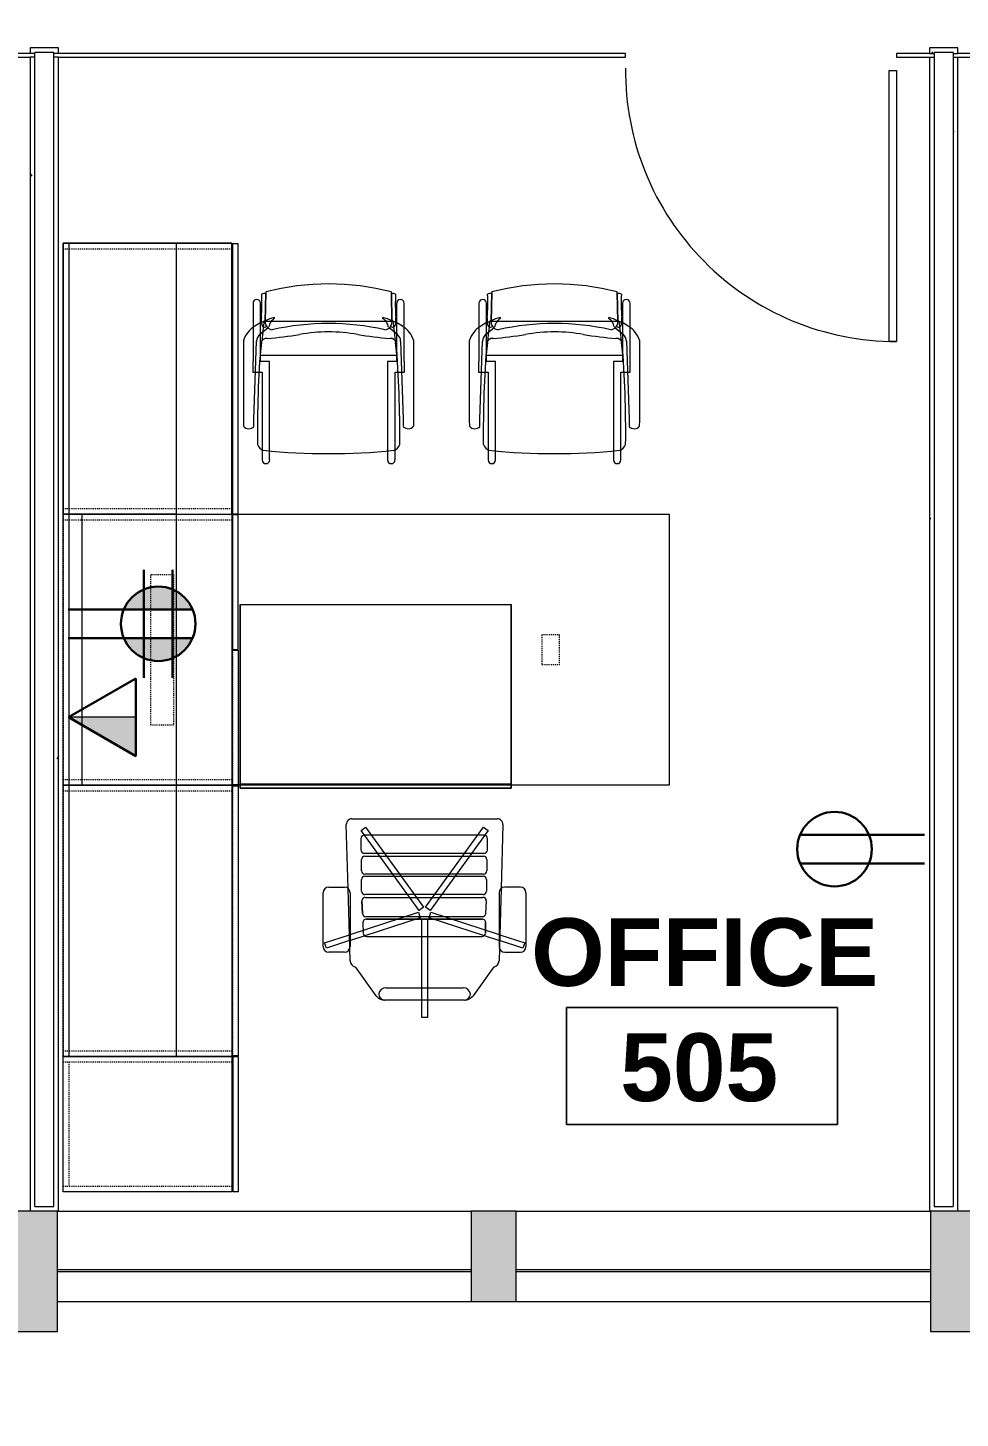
# Model space of a CAD drawing. Header units: inches. Extents: x 0 to 2535, y 0 to 2055.
# Drawn here: x 1319.1 to 1443, y 0 to 184.7 of the extents above; entities that cross this region are included whole.
import ezdxf

# ---------------------------------------------------------------- set-up
doc = ezdxf.new("R2010")
doc.units = ezdxf.units.IN
doc.header["$MEASUREMENT"] = 0
doc.linetypes.add('Dash', pattern=[0.25, 0.125, -0.125])
for name, color, linetype, lineweight in [('A-ANNO-NOTE', 131, 'Continuous', 9), ('A-AREA-IDEN', 2, 'Continuous', 9), ('A-DETL', 90, 'Continuous', 9), ('A-DETL-GENF', 92, 'Continuous', 9), ('A-DOOR', 31, 'Continuous', 13), ('A-WALL', 113, 'Continuous', 13), ('A-WALL-PATT', 111, 'Continuous', 13), ('I-FURN', 30, 'Continuous', 9), ('I-FURN-PNLS', 30, 'Continuous', 9), ('I-WALL', 2, 'Continuous', 13), ('Victor Bldg - 5th Floor_LINK_dwg', 8, 'Continuous', 9), ('WINDOWS', 7, 'Continuous', 9), ('WINDOWS SILL', 7, 'Continuous', 9)]:
    doc.layers.add(name, color=color, linetype=linetype, lineweight=lineweight)
doc.styles.add('Swis721 Lt BT_B', font='', dxfattribs={"height": 9})
doc.styles.get('Swis721 Lt BT_B').set_extended_font_data('Swis721 Lt BT', bold=True)
pattern_1 = [(0, (0, 0), (30.72, 7.68), [1.267, -21.773, 1.267, -21.773, -122.88]), (0, (0, 0), (30.72, 7.68), [-46.08, 1.267, -44.813, 1.267, -21.773, -53.76]), (0, (0, 0), (30.72, 7.68), [-115.2, 1.267, -14.093, 1.267, -37.133]), (120, (11.52, 3.84), (-22.011075, 22.7643), [1.267, -21.773, 1.267, -21.773, -122.88]), (120, (11.52, 3.84), (-22.011075, 22.7643), [-46.08, 1.267, -44.813, 1.267, -21.773, -53.76]), (120, (11.52, 3.84), (-22.011075, 22.7643), [-115.2, 1.267, -14.093, 1.267, -37.133]), (240, (15.36, 19.2), (-8.708925, -30.4443), [1.267, -21.773, 1.267, -21.773, -122.88]), (240, (15.36, 19.2), (-8.708925, -30.4443), [-46.08, 1.267, -44.813, 1.267, -21.773, -53.76]), (240, (15.36, 19.2), (-8.708925, -30.4443), [-115.2, 1.267, -14.093, 1.267, -37.133])]

# ---------------------------------------------------------------- blocks, each defined once
blk = doc.blocks.new('Victor Bldg - 5th Floor_LINK_dwg-6972324-Level 05 POWER _ SIGNAL')
at = {"layer": 'WINDOWS'}
for p, q in [((1323.07, 19.75), (1378, 19.75)), ((1323.07, 19.5), (1378, 19.5)), ((1384, 19.75), (1439, 19.75)), ((1384, 19.5), (1439, 19.5))]:
    blk.add_line(p, q, dxfattribs=at)
at = {"layer": 'WINDOWS SILL'}
for p, q in [((1323.2, 27.5), (1378, 27.5)), ((1384, 27.5), (1438.88, 27.5)), ((1323.07, 15.5), (1378, 15.5)), ((1384, 15.5), (1439, 15.5))]:
    blk.add_line(p, q, dxfattribs=at)
blk = doc.blocks.new('F - EXECUTIVE DESK 2 - F - EXECUTIVE DESK 2-V60-Level 05 POWER _ SIGNAL')
at = {"layer": 'I-FURN'}
for p, q in [((23.5, -35.87), (23.5, -12)), ((23.5, -12), (23.5, -35.86)), ((23.5, -12), (59.5, -12)), ((23.5, -12), (59.5, -12)), ((59.5, -35.86), (59.5, -12)), ((59.5, -12), (59.5, -35.87)), ((23.5, -35.87), (23.5, -35.99)), ((23.5, -36), (23.5, -35.87)), ((23.5, -35.87), (23.5, -36)), ((23.5, -35.93), (23.5, -35.87)), ((59.5, -35.87), (23.5, -35.87)), ((59.5, -35.87), (23.5, -35.87)), ((23.5, -35.99), (23.5, -35.93)), ((23.5, -36), (23.5, -36.1)), ((23.5, -36.37), (23.5, -36)), ((23.5, -36.05), (23.5, -36)), ((23.5, -36.02), (23.5, -36.08)), ((23.5, -36.18), (23.5, -36.05)), ((23.5, -36.13), (23.5, -36.18)), ((23.5, -36.17), (23.5, -36.3)), ((23.5, -36.3), (23.5, -36.35)), ((23.5, -36.35), (23.5, -36.37)), ((23.5, -36.37), (59.5, -36.37)), ((59.5, -35.87), (59.5, -35.93)), ((59.5, -35.94), (59.5, -35.87)), ((59.5, -35.87), (59.5, -36)), ((59.5, -35.99), (59.5, -35.87)), ((59.5, -35.93), (59.5, -35.99)), ((59.5, -36), (59.5, -35.94)), ((59.5, -36), (59.5, -36.17)), ((59.5, -36), (59.5, -36.37)), ((59.5, -36.1), (59.5, -36)), ((59.5, -36.08), (59.5, -36.02)), ((59.5, -36.17), (59.5, -36.13)), ((59.5, -36.17), (59.5, -36.18)), ((59.5, -36.18), (59.5, -36.17)), ((59.5, -36.37), (59.5, -36.17)), ((38.35, -40.44), (57.65, -40.44)), ((37.84, -49.71), (37.6, -41.21)), ((39.56, -42.02), (40.16, -41.57)), ((47.26, -52.62), (39.56, -42.02)), ((40.16, -41.57), (47.86, -52.17)), ((48.14, -52.17), (55.84, -41.57)), ((56.44, -42.02), (48.74, -52.62)), ((55.84, -41.57), (56.44, -42.02)), ((58.4, -41.21), (58.16, -49.71)), ((39.55, -43.05), (39.55, -44.59)), ((39.55, -43.05), (39.55, -44.59)), ((55.91, -42.61), (39.99, -42.61)), ((55.91, -42.61), (39.99, -42.61)), ((56.35, -44.59), (56.35, -43.05)), ((56.35, -44.59), (56.35, -43.05)), ((39.61, -47.35), (39.61, -45.85)), ((39.61, -47.35), (39.61, -45.85)), ((39.99, -45.03), (55.9, -45.03)), ((39.99, -45.03), (55.9, -45.03)), ((40.06, -45.41), (55.82, -45.41)), ((40.06, -45.41), (55.82, -45.41)), ((56.26, -45.85), (56.26, -47.35)), ((56.26, -45.85), (56.26, -47.35)), ((55.82, -47.79), (40.06, -47.79)), ((55.82, -47.79), (40.06, -47.79)), ((35.28, -49.53), (37.36, -49.53)), ((38.06, -57.42), (37.84, -49.74)), ((39.61, -50.08), (39.61, -48.51)), ((39.61, -50.08), (39.61, -48.51)), ((40.06, -48.07), (55.78, -48.07)), ((40.06, -48.07), (55.78, -48.07)), ((56.22, -48.51), (56.22, -50.08)), ((56.22, -48.51), (56.22, -50.08)), ((58.16, -49.74), (57.94, -57.42)), ((60.72, -49.53), (58.64, -49.53)), ((34.54, -57.42), (34.54, -50.28)), ((38.11, -50.28), (38.11, -57.42)), ((39.76, -53.03), (39.68, -51.34)), ((39.68, -51.34), (39.76, -53.03)), ((55.78, -50.52), (40.06, -50.52)), ((55.78, -50.52), (40.06, -50.52)), ((40.12, -50.88), (55.75, -50.88)), ((40.12, -50.88), (55.75, -50.88)), ((56.19, -51.34), (56.11, -53.03)), ((56.19, -51.34), (56.11, -53.03)), ((57.9, -50.28), (57.9, -57.42)), ((61.47, -57.42), (61.47, -50.28)), ((38.11, -55.82), (47.17, -52.87)), ((55.67, -53.45), (40.2, -53.45)), ((55.67, -53.45), (40.2, -53.45)), ((47.17, -52.87), (47.41, -53.59)), ((47.86, -52.17), (47.26, -52.62)), ((48.74, -52.62), (48.14, -52.17)), ((48.6, -53.59), (48.83, -52.87)), ((48.83, -52.87), (57.9, -55.82)), ((47.41, -53.59), (38.15, -56.6)), ((39.8, -54.24), (39.84, -55.66)), ((39.8, -54.24), (39.84, -55.66)), ((55.67, -53.79), (40.24, -53.79)), ((40.24, -53.79), (55.67, -53.79)), ((47.63, -53.75), (48.38, -53.75)), ((47.63, -64.52), (47.63, -53.75)), ((48.38, -53.75), (48.38, -64.52)), ((57.85, -56.6), (48.6, -53.59)), ((56.07, -55.66), (56.11, -54.24)), ((56.11, -54.24), (56.07, -55.66)), ((34.71, -56.92), (38.01, -55.85)), ((34.95, -57.64), (34.71, -56.92)), ((38.04, -56.63), (34.95, -57.64)), ((38.01, -55.85), (38.11, -55.82)), ((38.11, -56.61), (38.04, -56.63)), ((40.28, -56.09), (55.63, -56.09)), ((40.28, -56.09), (55.63, -56.09)), ((57.9, -55.82), (57.99, -55.85)), ((57.96, -56.63), (57.9, -56.61)), ((61.06, -57.64), (57.96, -56.63)), ((57.99, -55.85), (61.29, -56.92)), ((61.29, -56.92), (61.06, -57.64)), ((37.36, -58.17), (35.28, -58.17)), ((38.06, -57.65), (38.06, -57.47)), ((38.11, -59.31), (38.06, -57.65)), ((57.94, -57.65), (57.89, -59.31)), ((57.94, -57.47), (57.94, -57.65)), ((58.64, -58.17), (60.72, -58.17)), ((41.56, -63.98), (38.81, -60.13)), ((57.19, -60.13), (54.44, -63.98)), ((53.31, -64.52), (42.69, -64.52)), ((53.27, -64.52), (42.73, -64.52)), ((42.87, -62.9), (53.13, -62.9)), ((47.63, -66.85), (47.63, -64.52)), ((48.38, -64.52), (48.38, -66.85)), ((48.38, -66.85), (47.63, -66.85))]:
    blk.add_line(p, q, dxfattribs=at)
for centre, radius, start, end in [((38.35, -41.19), 0.75, 90, 181.6253), ((57.65, -41.19), 0.75, 358.3747, 90), ((35.28, -50.28), 0.746, 90, 180), ((37.36, -50.28), 0.746, 0, 90), ((58.64, -50.28), 0.746, 90, 180), ((60.72, -50.28), 0.746, 0, 90), ((35.28, -57.42), 0.746, 180, 270), ((37.36, -57.42), 0.746, 270, 0), ((58.64, -57.42), 0.746, 180, 270), ((60.72, -57.42), 0.746, 270, 0), ((38.97, -59.29), 0.861, 181.6253, 259.2912), ((57.03, -59.29), 0.861, 280.7088, 358.3747), ((42.72, -63.02), 1.5, 219.5448, 268.6344), ((42.87, -63.87), 0.972, 90, 170), ((42.73, -63.71), 0.819, 180, 270), ((53.13, -63.87), 0.972, 10, 90), ((53.27, -63.71), 0.819, 270, 0), ((53.28, -63.02), 1.5, 271.3656, 320.4552)]:
    blk.add_arc(centre, radius, start, end, dxfattribs=at)
for centre, major_axis, ratio, start_param, end_param in [((39.99, -43.05), (0.441, 0), 0.994522, 1.570796, 3.141593), ((39.99, -43.05), (0.441, 0), 0.994522, 1.570796, 3.141593), ((55.91, -43.05), (0.441, 0), 0.994522, 0, 1.570796), ((55.91, -43.05), (0.441, 0), 0.994522, 0, 1.570796), ((39.99, -44.59), (0.441, 0), 0.994522, 3.141593, 4.712389), ((39.99, -44.59), (-0.441, 0), 0.994522, 0, 1.570796), ((40.06, -45.85), (0.441, 0), 0.999591, 1.570796, 3.141593), ((40.06, -45.85), (0.441, 0), 0.999591, 1.570796, 3.141593), ((55.82, -45.85), (0.441, 0), 0.999591, 0, 1.570796), ((55.82, -45.85), (-0.441, 0), 0.999591, 3.141593, 4.712389), ((55.9, -44.59), (-0.442, 0), 0.994522, 1.570796, 3.141593), ((55.9, -44.59), (-0.442, 0), 0.994522, 1.570796, 3.141593), ((40.06, -47.35), (0.441, 0), 0.999591, 3.141593, 4.712389), ((40.06, -47.35), (-0.441, 0), 0.999591, 0, 1.570796), ((55.82, -47.35), (0.441, 0), 0.999591, 4.712389, 6.283185), ((55.82, -47.35), (0.441, 0), 0.999591, 4.712389, 6.283185), ((40.06, -48.51), (0.441, 0), 0.999403, 1.570796, 3.141593), ((40.06, -48.51), (0.441, 0), 0.999403, 1.570796, 3.141593), ((55.78, -48.51), (0.441, 0), 0.999403, 0, 1.570796), ((55.78, -48.51), (0.441, 0), 0.999403, 0, 1.570796), ((40.06, -50.08), (0.441, 0), 0.999403, 3.141593, 4.712389), ((40.06, -50.08), (0.441, 0), 0.999403, 3.141593, 4.712389), ((40.12, -51.32), (0.441, 0), 0.998574, 1.570796, 3.191177), ((40.12, -51.32), (0.441, 0), 0.998574, 1.570796, 3.191177), ((55.75, -51.32), (0.441, 0), 0.998574, 6.233601, 7.853982), ((55.75, -51.32), (0.441, 0), 0.998574, 6.233601, 7.853982), ((55.78, -50.08), (0.441, 0), 0.999403, 4.712389, 6.283185), ((55.78, -50.08), (0.441, 0), 0.999403, 4.712389, 6.283185), ((40.2, -53.01), (0.441, 0), 0.998574, 3.191177, 4.712389), ((40.2, -53.01), (0.441, 0), 0.998574, 3.191177, 4.712389), ((55.67, -53.01), (0.441, 0), 0.998574, 4.712389, 6.233601), ((55.67, -53.01), (0.441, 0), 0.998574, 4.712389, 6.233601), ((40.24, -54.23), (0.441, 0), 0.99965, 1.570796, 3.16704), ((40.24, -54.23), (0.441, 0), 0.99965, 1.570796, 3.16704), ((55.67, -54.23), (0.441, 0), 0.99965, 6.257738, 7.853982), ((55.67, -54.23), (0.441, 0), 0.99965, 6.257738, 7.853982), ((40.28, -55.65), (0.441, 0), 0.99965, 3.16704, 4.712389), ((40.28, -55.65), (0.441, 0), 0.99965, 3.16704, 4.712389), ((55.63, -55.65), (0.441, 0), 0.99965, 4.712389, 6.257738), ((55.63, -55.65), (0.441, 0), 0.99965, 4.712389, 6.257738)]:
    blk.add_ellipse(centre, major_axis=major_axis, ratio=ratio, start_param=start_param, end_param=end_param, dxfattribs=at)
at = {"layer": 'I-FURN-PNLS'}
for p, q in [((0, 36), (15, 36)), ((0, 0), (0, 36)), ((0, 36), (0, 0)), ((15, 36), (0, 36)), ((0, 36), (15, 36)), ((0, 0), (0, 36)), ((0.75, 36), (0.75, 0)), ((15, 36), (22.38, 36)), ((22.38, 36), (15, 36)), ((15, 36), (15, 0)), ((22.38, 36), (22.38, 0)), ((22.38, 0), (22.38, 36)), ((22.5, 35.94), (22.5, 0.06)), ((23.25, 35.94), (22.5, 35.94)), ((23.25, 0.06), (23.25, 35.94)), ((0, 0), (0.75, 0)), ((0, -72), (0, 0)), ((0, 0), (0.75, 0)), ((0, -72), (0, 0)), ((0, 0), (0.75, 0)), ((15, 0), (0, 0)), ((0.75, 0), (0.75, -72)), ((0.75, 0), (0.75, -72)), ((0.75, 0), (2.5, 0)), ((2.5, -36), (2.5, 0)), ((2.5, 0), (15, 0)), ((2.5, 0), (15, 0)), ((15, 0), (80.5, 0)), ((15, 0), (22.38, 0)), ((22.38, 0), (22.38, -36)), ((22.5, 0.06), (23.25, 0.06)), ((80.5, 0), (80.5, -36)), ((0, 0), (15, 0)), ((0, -72), (0, 0)), ((0, -72), (0, 0)), ((0, 0), (0.75, 0)), ((0, -36), (0, 0)), ((0.75, 0), (0.75, -72)), ((0.75, 0), (2.5, 0)), ((2.5, 0), (15, 0)), ((15, 0), (15, -72)), ((15, 0), (22.38, 0)), ((22.38, 0), (22.38, -36)), ((23.25, -0.06), (22.5, -0.06)), ((22.5, -0.06), (22.5, -17.94)), ((23.25, -17.94), (23.25, -0.06)), ((23.5, -36.37), (23.5, -12)), ((23.5, -12), (59.5, -12)), ((59.5, -12), (59.5, -36.37)), ((22.5, -17.94), (23.25, -17.94)), ((22.5, -18.06), (23.25, -18.06)), ((22.5, -35.94), (22.5, -18.06)), ((23.25, -18.06), (23.25, -35.94)), ((0, -36), (0.75, -36)), ((0, -72), (0, -36)), ((0.75, -36), (0, -36)), ((0.75, -36), (2.5, -36)), ((2.5, -36), (0.75, -36)), ((15, -36), (2.5, -36)), ((2.5, -36), (15, -36)), ((15, -36), (2.5, -36)), ((80.5, -36), (15, -36)), ((15, -36), (22.38, -36)), ((22.38, -36), (15, -36)), ((22.38, -36), (22.38, -72)), ((22.38, -36), (22.38, -72)), ((23.25, -35.94), (22.5, -35.94)), ((22.5, -36.06), (23.25, -36.06)), ((22.5, -71.94), (22.5, -36.06)), ((23.25, -36.06), (23.25, -71.94)), ((59.5, -36.37), (23.5, -36.37)), ((15, -72), (0, -72)), ((0.75, -72), (0, -72)), ((0.75, -72), (0, -72)), ((0.75, -72), (0, -72)), ((0, -72), (22.38, -72)), ((0, -90), (0, -72)), ((0.75, -72), (0, -72)), ((15, -72), (0.75, -72)), ((15, -72), (0.75, -72)), ((22.38, -72), (15, -72)), ((22.38, -72), (15, -72)), ((22.38, -72), (22.38, -90)), ((23.25, -71.94), (22.5, -71.94)), ((23.28, -72.06), (22.53, -72.06)), ((22.53, -72.06), (22.53, -89.94)), ((23.28, -89.94), (23.28, -72.06)), ((22.38, -90), (0, -90)), ((22.53, -89.94), (23.28, -89.94))]:
    blk.add_line(p, q, dxfattribs=at)
at = {"layer": 'I-FURN-PNLS', "linetype": 'Dash'}
for p, q in [((0, 0), (0, 36)), ((0, 35.25), (15, 35.25)), ((15, 35.25), (22.38, 35.25)), ((22.38, 0), (22.38, 36)), ((22.5, 0.06), (22.5, 35.94)), ((0, 0.75), (15, 0.75)), ((0, 0), (0, -72)), ((15, 0.75), (22.38, 0.75)), ((22.38, 0), (22.38, -36)), ((0, 0), (0, -36)), ((0, -0.75), (0.75, -0.75)), ((0.75, -0.75), (2.5, -0.75)), ((2.5, -0.75), (15, -0.75)), ((15, -0.75), (22.38, -0.75)), ((22.5, -17.94), (22.5, -0.06)), ((11.63, -8), (14.63, -8)), ((11.63, -28), (11.63, -8)), ((14.63, -8), (14.63, -28)), ((63.57, -16.03), (63.57, -19.97)), ((65.93, -16.03), (63.57, -16.03)), ((65.93, -19.97), (65.93, -16.03)), ((22.5, -18.06), (22.5, -35.94)), ((63.57, -19.97), (65.93, -19.97)), ((14.63, -28), (11.63, -28)), ((0, -35.25), (0.75, -35.25)), ((0, -36), (0, -72)), ((0, -36.75), (0.75, -36.75)), ((0.75, -35.25), (2.5, -35.25)), ((0.75, -36.75), (15, -36.75)), ((2.5, -35.25), (15, -35.25)), ((15, -35.25), (22.38, -35.25)), ((15, -36.75), (22.38, -36.75)), ((22.38, -36), (22.38, -72)), ((22.5, -36.06), (22.5, -71.94)), ((0, -71.25), (0.75, -71.25)), ((0.75, -71.25), (15, -71.25)), ((15, -71.25), (22.38, -71.25)), ((0, -72.75), (22.38, -72.75)), ((0.75, -72.75), (0.75, -89.25)), ((22.53, -89.94), (22.53, -72.06)), ((0, -89.25), (22.38, -89.25))]:
    blk.add_line(p, q, dxfattribs=at)
blk = doc.blocks.new('F-Haworth_Chair_X99-Seminar - X99 Seminar Chair with Glides-V35-Level 05 POWER _ SIGNAL')
at = {"layer": 'I-FURN'}
for p, q in [((-8.34, 11.52), (-8.42, 7.57)), ((-8.42, 7.57), (-8.34, 11.37)), ((8.42, 7.57), (8.34, 11.52)), ((8.34, 11.37), (8.42, 7.57)), ((-10.04, 10.02), (-10.04, 6.81)), ((-9.04, 7.4), (-9.04, 10.02)), ((9.04, 10.02), (9.04, 7.4)), ((10.04, 6.81), (10.04, 10.02)), ((-9.04, 5.99), (-9.04, 7.4)), ((-8.62, 7.42), (-8.68, 6.87)), ((-8.6, 7.6), (-8.62, 7.43)), ((-8.49, 7.6), (-8.56, 7.6)), ((-7.65, 7.6), (-8.4, 7.6)), ((7.65, 7.6), (-7.65, 7.6)), ((-7.18, 7.99), (-7.21, 8.13)), ((7.21, 8.13), (7.18, 7.99)), ((8.4, 7.6), (7.65, 7.6)), ((8.56, 7.6), (8.49, 7.6)), ((8.62, 7.43), (8.6, 7.6)), ((8.68, 6.87), (8.62, 7.42)), ((9.04, 7.4), (9.04, 5.99)), ((-10.04, 6.81), (-10.04, 5)), ((-9.13, 5.92), (-8.07, 6.77)), ((-9.04, 3.62), (-9.04, 5.99)), ((-8.75, 6.22), (-8.88, 4.99)), ((-8.68, 6.87), (-8.75, 6.22)), ((-8.61, 6.81), (-8.23, 6.95)), ((-8.03, 6.81), (-7.95, 6.87)), ((7.95, 6.87), (8.03, 6.81)), ((8.07, 6.77), (9.13, 5.92)), ((8.23, 6.95), (8.61, 6.81)), ((8.75, 6.22), (8.68, 6.87)), ((8.88, 4.99), (8.75, 6.22)), ((9.04, 5.99), (9.04, 3.62)), ((10.04, 5), (10.04, 6.81)), ((-11.32, 5.06), (-11.32, -5.48)), ((-10.04, 4.99), (-10.04, 2.27)), ((-9.92, -5.36), (-9.57, 4.97)), ((-8.9, 4.8), (-9.07, 3.2)), ((-8.88, 4.99), (-8.89, 4.91)), ((8.89, 4.91), (8.88, 4.99)), ((9.07, 3.2), (8.9, 4.8)), ((9.57, 4.97), (9.92, -5.36)), ((10.04, 2.27), (10.04, 4.99)), ((11.32, -5.48), (11.32, 5.06)), ((-10.04, 2.27), (-10.07, 2.27)), ((-10.07, 2.27), (-10.07, 0.89)), ((-9.07, 3.2), (-9.07, 3.12)), ((-9.07, 3.12), (9.07, 3.12)), ((-9.04, 3.43), (-9.04, 3.62)), ((-9.04, 3.12), (-9.04, 3.43)), ((-9.04, 2.27), (-9.04, 3.12)), ((-7.83, 2.27), (-9.04, 2.27)), ((-7.83, -9.57), (-7.83, 2.27)), ((9.04, 2.27), (7.83, 2.27)), ((7.83, 2.27), (7.83, -9.57)), ((9.04, 3.62), (9.04, 3.43)), ((9.04, 3.43), (9.04, 3.12)), ((9.04, 3.12), (9.04, 2.27)), ((9.07, 3.12), (9.07, 3.2)), ((10.07, 2.27), (10.04, 2.27)), ((10.07, 0.89), (10.07, 2.27)), ((-10.07, 0.89), (-9.71, 0.89)), ((-9.71, 0.89), (-9.2, 0.89)), ((-9.2, 0.89), (-8.82, 0.89)), ((-8.82, 0.89), (-8.82, -9.44)), ((8.82, 0.89), (9.2, 0.89)), ((8.82, -9.44), (8.82, 0.89)), ((9.2, 0.89), (9.71, 0.89)), ((9.71, 0.89), (10.07, 0.89)), ((-11.32, -5.48), (-11.3, -6.32)), ((-9.92, -6.36), (-9.92, -5.36)), ((9.92, -5.36), (9.92, -6.36)), ((11.3, -6.32), (11.32, -5.48)), ((-8.82, -9.44), (-8.82, -10.78)), ((-7.83, -10.78), (-7.83, -9.57)), ((7.83, -9.57), (7.83, -10.78)), ((8.82, -10.78), (8.82, -9.44))]:
    blk.add_line(p, q, dxfattribs=at)
for centre, radius, start, end in [((-36.06, 10.03), 27.2, 355.9857, 2.5118), ((0, -20.73), 33.17, 104.5766, 105.5522), ((0, -20.29), 32.89, 75.3075, 104.696), ((0, -20.73), 33.17, 74.4478, 75.4234), ((36.06, 10.03), 27.2, 177.4882, 184.0143), ((-9.54, 10.02), 0.498, 360, 180), ((9.54, 10.02), 0.498, 360, 180), ((-4.71, -1.15), 9.61, 116.0036, 121.9522), ((-5.2, 7.86), 3.74, 175.9857, 189.9064), ((-4.71, -1.15), 9.61, 113.5094, 116.0036), ((-4.71, -1.15), 9.61, 112.927, 113.3607), ((-4.71, -1.15), 9.61, 105.0666, 112.7369), ((-7.37, 7.55), 1.05, 178.8214, 214.7998), ((-7.37, 7.55), 1.05, 178.8214, 264.0446), ((-6.55, 6.76), 1.38, 147.5752, 174.9122), ((-6.55, 6.76), 1.38, 117.0503, 145.9813), ((6.55, 6.76), 1.38, 34.0187, 62.9497), ((4.71, -1.15), 9.61, 67.2631, 74.9334), ((7.37, 7.55), 1.05, 275.9554, 1.1786), ((6.55, 6.76), 1.38, 5.0878, 32.4248), ((7.37, 7.55), 1.05, 325.2002, 1.1786), ((4.71, -1.15), 9.61, 66.6393, 67.073), ((4.71, -1.15), 9.61, 63.9964, 66.4906), ((5.2, 7.86), 3.74, 350.0936, 4.0143), ((4.71, -1.15), 9.61, 58.0478, 63.9964), ((-7.87, 3.92), 3.63, 121.9522, 161.8211), ((-8.18, 4.9), 1.39, 132.8922, 177.1987), ((-8.28, 7.33), 0.613, 189.9064, 237.4573), ((-11.32, 48.08), 42.84, 274.2301, 280.0233), ((0, -26.49), 33.83, 77.2285, 102.7715), ((0, -15.97), 22.19, 79.9767, 100.0233), ((11.32, 48.08), 42.84, 259.9767, 265.7699), ((8.28, 7.33), 0.613, 302.5427, 350.0936), ((8.18, 4.9), 1.39, 2.8013, 47.1078), ((7.87, 3.92), 3.63, 18.1789, 58.0478), ((144.06, -7.32), 153.52, 175.4787, 180.5251), ((-8.24, 4.59), 0.763, 84.2338, 165.7662), ((8.24, 4.59), 0.763, 14.2338, 95.7662), ((-144.06, -7.32), 153.52, 359.4749, 4.5213), ((-10.58, -5.68), 0.956, 221.8901, 314.1099), ((10.58, -5.68), 0.956, 225.8901, 318.1099), ((-8.21, -8.28), 1.31, 200.0433, 249.9567), ((8.21, -8.28), 1.31, 290.0433, 339.9567), ((-8.32, -10.78), 0.495, 180, 360), ((0, 75.01), 84.96, 264.1475, 275.8525), ((8.32, -10.78), 0.495, 180, 360)]:
    blk.add_arc(centre, radius, start, end, dxfattribs=at)
blk = doc.blocks.new('Door - Glass Single - Patch - Short Handle-8056580-Level 05 POWER _ SIGNAL')
at = {"layer": 'A-DOOR', "lineweight": 20}
for p, q in [((17, -2), (18, -2)), ((17, -38), (17, -2)), ((18, -2), (18, -38)), ((18, -38), (17, -38))]:
    blk.add_line(p, q, dxfattribs=at)
at = {"layer": 'A-DOOR', "lineweight": 9}
blk.add_arc((18, -2), 36, 179.5, 270, dxfattribs=at)
blk = doc.blocks.new('Room Tag - Room Name and Number-3379422-Level 05 POWER _ SIGNAL')
at = {"layer": 'A-AREA-IDEN'}
for p, q in [((-0.1881, -0.1636), (-0.1881, -0.0018)), ((-0.1881, -0.0018), (0.1869, -0.0018)), ((0.1869, -0.0018), (-0.1881, -0.0018)), ((-0.1881, -0.0018), (-0.1881, -0.1636)), ((0.1869, -0.0018), (0.1869, -0.1636)), ((0.1869, -0.1636), (0.1869, -0.0018)), ((0.1869, -0.1636), (-0.1881, -0.1636)), ((-0.1881, -0.1636), (0.1869, -0.1636))]:
    blk.add_line(p, q, dxfattribs=at)

msp = doc.modelspace()

# ---------------------------------------------------------------- hatches: boundary and pattern name
at = {"layer": 'A-ANNO-NOTE'}
for points in [[(1332.17, 108.01), (1333.16, 109.21), (1332.87, 108.94)], [(1332.17, 108.01), (1340.43, 108.44), (1333.16, 109.21)], [(1333.16, 109.21), (1338.64, 109.94), (1334.71, 110.15)], [(1333.16, 109.21), (1334.71, 110.15), (1334.01, 109.82)], [(1340.09, 108.85), (1338.64, 109.94), (1333.16, 109.21)], [(1340.43, 108.44), (1340.09, 108.85), (1333.16, 109.21)], [(1334.71, 110.15), (1337.03, 110.42), (1335.6, 110.39)], [(1334.71, 110.15), (1337.41, 110.36), (1337.03, 110.42)], [(1338.64, 109.94), (1337.41, 110.36), (1334.71, 110.15)], [(1337.03, 110.42), (1336.24, 110.45), (1335.85, 110.42)], [(1338.53, 110), (1338.16, 110.15), (1337.67, 110.3)], [(1338.64, 109.94), (1338.53, 110), (1337.67, 110.3)], [(1339.52, 109.38), (1339.1, 109.68), (1338.64, 109.94)], [(1339.91, 109.03), (1339.52, 109.38), (1338.64, 109.94)], [(1340.09, 108.85), (1339.91, 109.03), (1338.64, 109.94)], [(1341, 107.42), (1332.04, 107.78), (1331.88, 107.42), (1332.11, 107.42)], [(1341, 107.42), (1332.17, 108.01), (1332.04, 107.78), (1332.11, 107.78)], [(1341, 107.42), (1340.43, 108.44), (1332.17, 108.01)], [(1341, 107.42), (1340.65, 108.12), (1340.43, 108.44)], [(1332.53, 102.47), (1340.71, 103.01), (1331.88, 103.59)], [(1340.71, 103.01), (1340.84, 103.24), (1331.88, 103.59)], [(1340.84, 103.24), (1341, 103.59), (1331.88, 103.59)], [(1340.18, 102.27), (1340.71, 103.01), (1332.53, 102.47)], [(1334.12, 101.13), (1340.18, 102.27), (1332.53, 102.47)], [(1333.89, 101.26), (1332.53, 102.47), (1332.97, 101.98)], [(1334.12, 101.13), (1332.53, 102.47), (1333.89, 101.26)], [(1337.79, 100.75), (1340.18, 102.27), (1334.12, 101.13)], [(1337.79, 100.75), (1338.87, 101.2), (1340.18, 102.27)], [(1338.87, 101.2), (1339.1, 101.33), (1340.18, 102.27)], [(1339.1, 101.33), (1339.31, 101.48), (1340.18, 102.27)], [(1339.31, 101.48), (1339.42, 101.56), (1340.18, 102.27)], [(1339.42, 101.56), (1339.62, 101.72), (1340.18, 102.27)], [(1335.47, 100.65), (1337.79, 100.75), (1334.12, 101.13)], [(1336.11, 100.57), (1337.79, 100.75), (1335.47, 100.65)], [(1336.11, 100.57), (1337.16, 100.61), (1337.79, 100.75)], [(1336.64, 100.56), (1337.16, 100.61), (1336.11, 100.57)], [(1337.79, 100.75), (1338.04, 100.82), (1338.87, 101.2)], [(1338.04, 100.82), (1338.41, 100.97), (1338.87, 101.2)], [(1333.46, 87.93), (1333.46, 93.09), (1324.53, 93.09)]]:
    msp.add_hatch(color=256, dxfattribs=at).paths.add_polyline_path(points, flags=0)
at = {"layer": 'A-DETL-GENF'}
h = msp.add_hatch(color=7, dxfattribs=at)
h.paths.add_polyline_path([(614, 0), (650.5, 0), (650.5, 23.12), (648.25, 23.12), (648.25, 33.12), (614, 33.12), (614, 23.12), (596.25, 23.12), (596.25, 0)], flags=0)
h.paths.add_polyline_path([(512.25, 0), (512.25, 23.12), (510.25, 23.12), (510.25, 26.12), (479.25, 26.12), (479.25, 23.12), (411, 23.12), (411, 4), (418, 4), (418, 0), (510.63, 0)], flags=0)
h.paths.add_polyline_path([(734.5, 0), (788.75, 0), (788.75, 23.12), (780.88, 23.12), (780.88, 56), (751.25, 56), (751.25, 23.12), (734.5, 23.12)], flags=0)
h.paths.add_polyline_path([(200, 0), (200, 4), (211.13, 4), (211.13, 23.12), (135, 23.12), (135, 4), (142, 4), (142, 0)], flags=0)
h.paths.add_polyline_path([(338, 0), (338, 4), (349.13, 4), (349.13, 23.12), (273, 23.12), (273, 4), (280, 4), (280, 0)], flags=0)
h.paths.add_polyline_path([(62, 0), (62, 4), (69, 4), (69, 23.12), (22.13, 23.12), (22.13, 74.5), (4, 74.5), (4, 66), (0, 66), (0, 0), (22.13, 0)], flags=0)
h.paths.add_polyline_path([(1049, 0), (1049, 14.5), (1079, 14.5), (1079, 11.5), (1143, 11.5), (1143, 27.5), (1093, 27.5), (1093, 32.59), (1032.06, 32.59), (1032.06, 41.59), (1011.06, 41.59), (1011.06, 0)], flags=0)
h.paths.add_polyline_path([(927.06, 0), (927.06, 22.84), (913.5, 22.84), (913.5, 33.12), (884.25, 33.12), (884.25, 23.12), (874.75, 23.12), (874.75, 19), (872.75, 19), (872.75, 0), (913.5, 0)], flags=0)
h.paths.add_polyline_path([(2203, 3.5), (2215, 3.5), (2215, 19.5), (2155, 19.5), (2155, 3.5), (2179, 3.5)], flags=0)
h.paths.add_polyline_path([(2475, 3.5), (2535, 3.5), (2535, 63.5), (2519, 63.5), (2519, 19.5), (2475, 19.5), (2475, 17.5)], flags=0)
h.paths.add_polyline_path([(2043, 3.5), (2103, 3.5), (2103, 19.5), (2063, 19.5), (2063, 27.5), (1979, 27.5), (1979, 11.5), (2043, 11.5)], flags=0)
h.paths.add_polyline_path([(2363, 3.5), (2423, 3.5), (2423, 19.5), (2363, 19.5), (2363, 17.5)], flags=0)
h.paths.add_polyline_path([(2261.33, 7.5), (2267.33, 7.5), (2267.33, 19.5), (2261.33, 19.5), (2261.33, 17.5)], flags=0)
h.paths.add_polyline_path([(2316.67, 7.5), (2316.67, 19.5), (2310.67, 19.5), (2310.67, 7.5)], flags=0)
h.paths.add_polyline_path([(1439, 11.5), (1503, 11.5), (1503, 27.5), (1439, 27.5)], flags=0)
h.paths.add_polyline_path([(1259, 11.5), (1323.07, 11.5), (1323.07, 27.5), (1259, 27.5)], flags=0)
h.paths.add_polyline_path([(1863, 11.5), (1863, 27.5), (1799, 27.5), (1799, 11.5), (1843, 11.5)], flags=0)
h.paths.add_polyline_path([(1619, 11.5), (1683, 11.5), (1683, 27.5), (1619, 27.5), (1619, 15.5)], flags=0)
h.paths.add_polyline_path([(1384, 15.5), (1384, 27.5), (1378, 27.5), (1378, 15.5)], flags=0)
h.paths.add_polyline_path([(1918, 15.5), (1924, 15.5), (1924, 27.5), (1918, 27.5)], flags=0)
h.paths.add_polyline_path([(1201.5, 15.5), (1204, 15.5), (1204, 27.5), (1198, 27.5), (1198, 15.5), (1201.45, 15.5)], flags=0)
h.paths.add_polyline_path([(1738, 15.5), (1744, 15.5), (1744, 27.5), (1738, 27.5)], flags=0)
h.paths.add_polyline_path([(1564, 15.5), (1564, 27.5), (1558, 27.5), (1558, 15.5)], flags=0)
h.paths.add_polyline_path([(2519, 115.5), (2535, 115.5), (2535, 175.5), (2519, 175.5)], flags=0)
h.paths.add_polyline_path([(4, 123.5), (22.13, 123.5), (22.13, 170.37), (34.12, 170.37), (34.12, 224.5), (12, 224.5), (12, 212.5), (0, 212.5), (0, 132), (4, 132)], flags=0)
h.paths.add_polyline_path([(2519, 221.83), (2531, 221.83), (2531, 227.83), (2519, 227.83)], flags=0)
h.paths.add_polyline_path([(2519, 271.17), (2531, 271.17), (2531, 277.17), (2519, 277.17)], flags=0)
h.paths.add_polyline_path([(12, 310.5), (34.12, 310.5), (34.12, 392.5), (12, 392.5), (12, 380.5), (3.5, 380.5), (3.5, 322.5), (12, 322.5)], flags=0)
h.paths.add_polyline_path([(2521, 323.5), (2535, 323.5), (2535, 383.5), (2519, 383.5), (2519, 323.5)], flags=0)
h.paths.add_polyline_path([(2521, 435.5), (2535, 435.5), (2535, 495.5), (2527, 495.5), (2527, 551.5), (2511, 551.5), (2511, 479.5), (2519, 479.5), (2519, 435.5)], flags=0)
h.paths.add_polyline_path([(12, 478.5), (34.12, 478.5), (34.12, 560.5), (12, 560.5), (12, 548.5), (3.5, 548.5), (3.5, 490.5), (12, 490.5)], flags=0)
h.paths.add_polyline_path([(2527, 603.5), (2527, 667.5), (2511, 667.5), (2511, 603.5), (2521, 603.5)], flags=0)
h.paths.add_polyline_path([(34.12, 646.5), (34.12, 728.5), (12, 728.5), (12, 716.5), (3.5, 716.5), (3.5, 658.5), (12, 658.5), (12, 646.5)], flags=0)
h.paths.add_polyline_path([(2511, 722.5), (2523, 722.5), (2523, 728.5), (2511, 728.5)], flags=0)
h.paths.add_polyline_path([(2527, 783.5), (2527, 847.5), (2511, 847.5), (2511, 783.5), (2523, 783.5)], flags=0)
h.paths.add_polyline_path([(12, 814.5), (34.12, 814.5), (34.12, 896.5), (12, 896.5), (12, 884.5), (3.5, 884.5), (3.5, 826.5), (12, 826.5)], flags=0)
h.paths.add_polyline_path([(2521, 902.5), (2523, 902.5), (2523, 908.5), (2511, 908.5), (2511, 902.5)], flags=0)
h.paths.add_polyline_path([(2521, 963.5), (2527, 963.5), (2527, 1027.5), (2511, 1027.5), (2511, 963.5)], flags=0)
h.paths.add_polyline_path([(12, 982.5), (34.12, 982.5), (34.12, 1064.5), (12, 1064.5), (12, 1052.5), (3.5, 1052.5), (3.5, 994.5), (12, 994.5), (12, 986.91)], flags=0)
h.paths.add_polyline_path([(2523, 1082.5), (2523, 1088.5), (2511, 1088.5), (2511, 1082.5), (2521, 1082.5)], flags=0)
h.paths.add_polyline_path([(2521, 1143.5), (2527, 1143.5), (2527, 1207.5), (2511, 1207.5), (2511, 1143.5)], flags=0)
h.paths.add_polyline_path([(34.12, 1150.5), (34.12, 1195.63), (30, 1195.63), (30, 1206), (24.38, 1206), (24.38, 1249.75), (5.5, 1249.75), (5.5, 1242), (0, 1242), (0, 1162.5), (12, 1162.5), (12, 1150.5)], flags=0)
h.paths.add_polyline_path([(2521, 1262.5), (2523, 1262.5), (2523, 1268.5), (2511, 1268.5), (2511, 1262.5)], flags=0)
h.paths.add_polyline_path([(12, 1301.25), (24.38, 1301.25), (24.38, 1355.38), (34.12, 1355.38), (34.12, 1400.5), (0, 1400.5), (0, 1309), (5.5, 1309), (5.5, 1301.25)], flags=0)
h.paths.add_polyline_path([(2527, 1323.5), (2527, 1387.5), (2511, 1387.5), (2511, 1323.5), (2523, 1323.5)], flags=0)
h.paths.add_polyline_path([(2523, 1442.5), (2523, 1448.5), (2511, 1448.5), (2511, 1442.5), (2521, 1442.5)], flags=0)
h.paths.add_polyline_path([(34.12, 1486.5), (34.12, 1568.5), (12, 1568.5), (12, 1555), (3.5, 1555), (3.5, 1500), (12, 1500), (12, 1486.5), (24.38, 1486.5)], flags=0)
h.paths.add_polyline_path([(2511, 1503.5), (2527, 1503.5), (2527, 1567.5), (2511, 1567.5)], flags=0)
h.paths.add_polyline_path([(2523, 1622.5), (2523, 1628.5), (2511, 1628.5), (2511, 1622.5), (2521, 1622.5)], flags=0)
h.paths.add_polyline_path([(12, 1654.5), (34.12, 1654.5), (34.12, 1736.5), (12, 1736.5), (12, 1723), (3.5, 1723), (3.5, 1668), (12, 1668)], flags=0)
h.paths.add_polyline_path([(2527, 1683.5), (2527, 1747.5), (2511, 1747.5), (2511, 1683.5), (2521, 1683.5)], flags=0)
h.paths.add_polyline_path([(2523, 1802.5), (2523, 1808.5), (2511, 1808.5), (2511, 1802.5), (2521, 1802.5)], flags=0)
h.paths.add_polyline_path([(34.12, 1822.5), (34.12, 1872.5), (24.38, 1872.5), (24.38, 1923.25), (5.5, 1923.25), (5.5, 1915.5), (0, 1915.5), (0, 1836), (12, 1836), (12, 1822.5), (24.38, 1822.5)], flags=0)
h.paths.add_polyline_path([(2523, 1863.5), (2527, 1863.5), (2527, 1927.5), (2511, 1927.5), (2511, 1863.5), (2521, 1863.5)], flags=0)
h.paths.add_polyline_path([(5.5, 1974.75), (24.38, 1974.75), (24.38, 2031.38), (37.25, 2031.38), (37.25, 2049.5), (29.5, 2049.5), (29.5, 2055), (0, 2055), (0, 1982.5), (5.5, 1982.5)], flags=0)
h.paths.add_polyline_path([(2511, 1979.5), (2527, 1979.5), (2527, 2043.5), (2523, 2043.5), (2523, 2051.5), (2459, 2051.5), (2459, 2035.75), (2511, 2035.75), (2511, 2021.5)], flags=0)
h.paths.add_polyline_path([(88.75, 2031.38), (135.25, 2031.38), (135.25, 2052.5), (126.25, 2052.5), (126.25, 2055), (96.5, 2055), (96.5, 2049.5), (88.75, 2049.5)], flags=0)
h.paths.add_polyline_path([(272.67, 2031.38), (318.25, 2031.38), (318.25, 2052.5), (269.25, 2052.5), (269.25, 2031.38)], flags=0)
h.paths.add_polyline_path([(407.75, 2031.38), (407.75, 2052.5), (360.75, 2052.5), (360.75, 2031.38)], flags=0)
h.paths.add_polyline_path([(447.75, 2031.38), (493.14, 2031.38), (493.14, 2035.5), (543, 2035.5), (543, 2051.5), (480, 2051.5), (480, 2052.5), (447.75, 2052.5)], flags=0)
h.paths.add_polyline_path([(177.75, 2031.38), (226.75, 2031.38), (226.75, 2052.5), (177.75, 2052.5), (177.75, 2049.5)], flags=0)
h.paths.add_polyline_path([(839, 2035.5), (903, 2035.5), (903, 2051.5), (839, 2051.5)], flags=0)
h.paths.add_polyline_path([(1083, 2035.5), (1083, 2051.5), (1019, 2051.5), (1019, 2035.5), (1069, 2035.5)], flags=0)
h.paths.add_polyline_path([(958, 2035.5), (964, 2035.5), (964, 2047.5), (958, 2047.5)], flags=0)
h.paths.add_polyline_path([(1263, 2035.5), (1263, 2051.5), (1199, 2051.5), (1199, 2035.5)], flags=0)
h.paths.add_polyline_path([(723, 2035.5), (723, 2051.5), (659, 2051.5), (659, 2035.5), (703, 2035.5)], flags=0)
h.paths.add_polyline_path([(1138, 2035.5), (1144, 2035.5), (1144, 2047.5), (1138, 2047.5)], flags=0)
h.paths.add_polyline_path([(1318, 2035.5), (1324, 2035.5), (1324, 2047.5), (1318, 2047.5)], flags=0)
h.paths.add_polyline_path([(784, 2035.5), (784, 2047.5), (778, 2047.5), (778, 2035.5)], flags=0)
h.paths.add_polyline_path([(604.25, 2035.5), (604.25, 2047.5), (598, 2047.5), (598, 2035.5), (600.75, 2035.5)], flags=0)
h.paths.add_polyline_path([(2224, 2035.75), (2224, 2047.5), (2218, 2047.5), (2218, 2035.75)], flags=0)
h.paths.add_polyline_path([(2404, 2035.75), (2404, 2047.5), (2398, 2047.5), (2398, 2035.75)], flags=0)
h.paths.add_polyline_path([(2343, 2035.75), (2343, 2051.5), (2279, 2051.5), (2279, 2035.75)], flags=0)
h.paths.add_polyline_path([(2099, 2035.75), (2163, 2035.75), (2163, 2051.5), (2099, 2051.5)], flags=0)
h.paths.add_polyline_path([(1858, 2035.75), (1864, 2035.75), (1864, 2047.5), (1858, 2047.5)], flags=0)
h.paths.add_polyline_path([(1919, 2035.75), (1983, 2035.75), (1983, 2051.5), (1919, 2051.5)], flags=0)
h.paths.add_polyline_path([(2038, 2035.75), (2044, 2035.75), (2044, 2047.5), (2038, 2047.5)], flags=0)
h.paths.add_polyline_path([(1787, 2035.75), (1803, 2035.75), (1803, 2051.5), (1739, 2051.5), (1739, 2035.75), (1783, 2035.75)], flags=0)
h.paths.add_polyline_path([(1504, 2035.75), (1504, 2047.5), (1498, 2047.5), (1498, 2035.75)], flags=0)
h.paths.add_polyline_path([(1684, 2035.75), (1684, 2047.5), (1678, 2047.5), (1678, 2035.75)], flags=0)
h.paths.add_polyline_path([(1559, 2035.75), (1623, 2035.75), (1623, 2051.5), (1559, 2051.5)], flags=0)
h.paths.add_polyline_path([(1379.25, 2035.75), (1443, 2035.75), (1443, 2051.5), (1379.25, 2051.5)], flags=0)
at = {"layer": 'A-WALL-PATT', "lineweight": 9}
h = msp.add_hatch(dxfattribs=at)
h.set_pattern_fill('FP_1', color=256, style=0, pattern_type=2)
h.set_pattern_definition(pattern_1)
h.paths.add_polyline_path([(1322.57, 27.5), (1322.57, 28.12), (1320.07, 28.12), (1320.07, 180.75), (1319.45, 180.75), (1319.45, 27.5), (1322.57, 27.5)], flags=0)
h.paths.add_polyline_path([(1319.45, 181.25), (1320.07, 181.25), (1320.07, 181.37), (1322.57, 181.37), (1322.57, 182), (1319.45, 182), (1319.45, 181.37)], flags=0)
h = msp.add_hatch(dxfattribs=at)
h.set_pattern_fill('FP_1', color=256, style=0, pattern_type=2)
h.set_pattern_definition(pattern_1)
h.paths.add_polyline_path([(1323.07, 27.5), (1323.2, 27.5), (1323.2, 180.75), (1322.57, 180.75), (1322.57, 27.5)], flags=0)
h.paths.add_polyline_path([(1323.07, 181.25), (1323.2, 181.25), (1323.2, 182), (1322.57, 182), (1322.57, 181.25)], flags=0)
h = msp.add_hatch(dxfattribs=at)
h.set_pattern_fill('FP_1', color=256, style=0, pattern_type=2)
h.set_pattern_definition(pattern_1)
h.paths.add_polyline_path([(1439.5, 27.5), (1439.5, 180.75), (1438.88, 180.75), (1438.88, 27.5), (1439, 27.5)], flags=0)
h.paths.add_polyline_path([(1439.5, 181.25), (1439.5, 182), (1438.88, 182), (1438.88, 181.25)], flags=0)
h = msp.add_hatch(dxfattribs=at)
h.set_pattern_fill('FP_1', color=256, style=0, pattern_type=2)
h.set_pattern_definition(pattern_1)
h.paths.add_polyline_path([(1442.62, 27.5), (1442.62, 180.75), (1442, 180.75), (1442, 28.12), (1439.5, 28.12), (1439.5, 27.5), (1442, 27.5)], flags=0)
h.paths.add_polyline_path([(1442.62, 181.25), (1442.62, 182), (1439.5, 182), (1439.5, 181.37), (1442, 181.37), (1442, 181.25)], flags=0)

# ---------------------------------------------------------------- linework, layer by layer
at = {"layer": 'A-ANNO-NOTE', "lineweight": 30}
for p, q in [((1334.52, 112.68), (1334.52, 98.33)), ((1338.36, 112.68), (1338.36, 98.33)), ((1324.48, 107.42), (1341, 107.42)), ((1324.48, 103.59), (1341, 103.59)), ((1324.53, 93.09), (1333.46, 98.25)), ((1333.46, 98.25), (1333.46, 87.93)), ((1324.53, 93.09), (1333.46, 87.93)), ((1438.22, 77.49), (1421.7, 77.49)), ((1438.22, 73.66), (1421.7, 73.66)), ((1438.22, 73.66), (1421.7, 73.66))]:
    msp.add_line(p, q, dxfattribs=at)
at = {"layer": 'A-ANNO-NOTE'}
for p, q in [((1331.88, 107.42), (1341, 107.42)), ((1341, 103.59), (1331.88, 103.59)), ((1324.53, 93.09), (1333.46, 87.93)), ((1333.46, 93.09), (1324.53, 93.09)), ((1333.46, 87.93), (1333.46, 93.09))]:
    msp.add_line(p, q, dxfattribs=at)
at = {"layer": 'A-ANNO-NOTE', "lineweight": 30}
for centre in [(1336.44, 105.51), (1426.26, 75.58)]:
    msp.add_circle(centre, 4.95, dxfattribs=at)
at = {"layer": 'A-ANNO-NOTE'}
for start, end in [(22.7756, 157.2244), (202.7756, 337.2244)]:
    msp.add_arc((1336.44, 105.51), 4.95, start, end, dxfattribs=at)
at = {"layer": 'A-DETL'}
for p, q in [((1323.07, 27.5), (1259, 27.5)), ((1323.07, 11.5), (1323.07, 27.5)), ((1384, 27.5), (1378, 27.5)), ((1378, 27.5), (1378, 15.5)), ((1384, 15.5), (1384, 27.5)), ((1503, 27.5), (1439, 27.5)), ((1439, 27.5), (1439, 11.5)), ((1378, 15.5), (1384, 15.5)), ((1259, 11.5), (1323.07, 11.5)), ((1439, 11.5), (1503, 11.5))]:
    msp.add_line(p, q, dxfattribs=at)
at = {"layer": 'A-WALL'}
for p, q in [((1320.07, 181.25), (1319.45, 181.25)), ((1320.07, 28.12), (1320.07, 181.37)), ((1322.57, 181.37), (1320.07, 181.37)), ((1322.57, 28.12), (1322.57, 181.37)), ((1323.2, 181.25), (1322.57, 181.25)), ((1438.88, 181.25), (1439.5, 181.25)), ((1442, 181.37), (1439.5, 181.37)), ((1439.5, 181.37), (1439.5, 28.12)), ((1442, 181.37), (1442, 28.12)), ((1442, 181.25), (1442.62, 181.25)), ((1320.07, 180.75), (1319.45, 180.75)), ((1323.2, 180.75), (1322.57, 180.75)), ((1438.88, 180.75), (1439.5, 180.75)), ((1442, 180.75), (1442.62, 180.75)), ((1320.07, 28.12), (1322.57, 28.12)), ((1439.5, 28.12), (1442, 28.12))]:
    msp.add_line(p, q, dxfattribs=at)
at = {"layer": 'I-WALL'}
for p, q in [((1319.45, 181.25), (1315.32, 181.25)), ((1319.45, 182), (1319.45, 181.25)), ((1323.2, 182), (1319.45, 182)), ((1323.2, 181.25), (1323.2, 182)), ((1398.5, 181.25), (1323.2, 181.25)), ((1398.5, 180.75), (1398.5, 181.25)), ((1438.88, 181.25), (1434.5, 181.25)), ((1434.5, 181.25), (1434.5, 180.75)), ((1442.62, 182), (1438.88, 182)), ((1438.88, 182), (1438.88, 181.25)), ((1442.62, 181.25), (1442.62, 182)), ((1446.75, 181.25), (1442.62, 181.25)), ((1315.32, 180.75), (1319.45, 180.75)), ((1319.45, 180.75), (1319.45, 27.5)), ((1323.2, 27.5), (1323.2, 180.75)), ((1323.2, 180.75), (1398.5, 180.75)), ((1434.5, 180.75), (1438.88, 180.75)), ((1438.88, 180.75), (1438.88, 27.5)), ((1442.62, 27.5), (1442.62, 180.75)), ((1442.62, 180.75), (1446.75, 180.75)), ((1323.07, 27.5), (1323.2, 27.5)), ((1438.88, 27.5), (1439, 27.5))]:
    msp.add_line(p, q, dxfattribs=at)

# ---------------------------------------------------------------- block references
at = {"layer": 'A-AREA-IDEN', "xscale": 95.99999999999994, "yscale": 95.99999999999994, "zscale": 95.99999999999994}
msp.add_blockref('Room Tag - Room Name and Number-3379422-Level 05 POWER _ SIGNAL', (1408.71, 54.73), dxfattribs=at)
at = {"layer": 'A-DOOR'}
msp.add_blockref('Door - Glass Single - Patch - Short Handle-8056580-Level 05 POWER _ SIGNAL', (1416.5, 181), dxfattribs=at)
at = {"layer": 'I-FURN'}
for name, p in [('F - EXECUTIVE DESK 2 - F - EXECUTIVE DESK 2-V60-Level 05 POWER _ SIGNAL', (1323.82, 120.06)), ('F-Haworth_Chair_X99-Seminar - X99 Seminar Chair with Glides-V35-Level 05 POWER _ SIGNAL', (1359.07, 138.06)), ('F-Haworth_Chair_X99-Seminar - X99 Seminar Chair with Glides-V35-Level 05 POWER _ SIGNAL', (1389.07, 138.06))]:
    msp.add_blockref(name, p, dxfattribs=at)
at = {"layer": 'Victor Bldg - 5th Floor_LINK_dwg', "color": 7}
msp.add_blockref('Victor Bldg - 5th Floor_LINK_dwg-6972324-Level 05 POWER _ SIGNAL', (0, 0), dxfattribs=at)

# ---------------------------------------------------------------- texts
at = {"layer": 'A-AREA-IDEN', "char_height": 9, "attachment_point": 1, "style": 'Swis721 Lt BT_B'}
for s, insert, width in [('OFFICE', (1385.97, 66.41), 54.843), ('505', (1397.8, 51.11), 25.452)]:
    msp.add_mtext(s, dxfattribs=dict(at, insert=insert, width=width))

doc.saveas('drawing.dxf')
